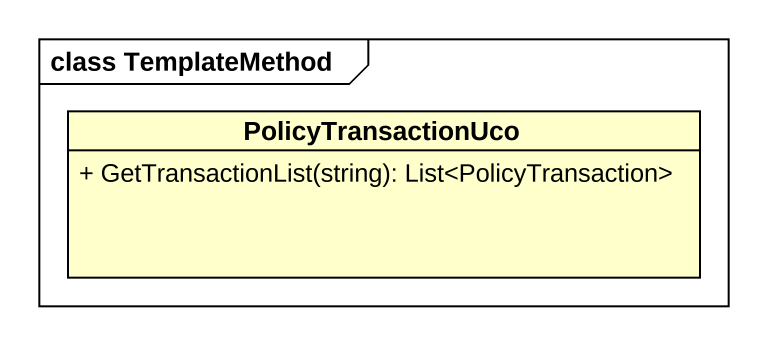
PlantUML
@startuml
mainframe class TemplateMethod
hide circle
hide empty members
skinparam classAttributeIconSize 0
class PolicyTransactionUco {
  + GetTransactionList(string): List<PolicyTransaction>
}
@enduml
